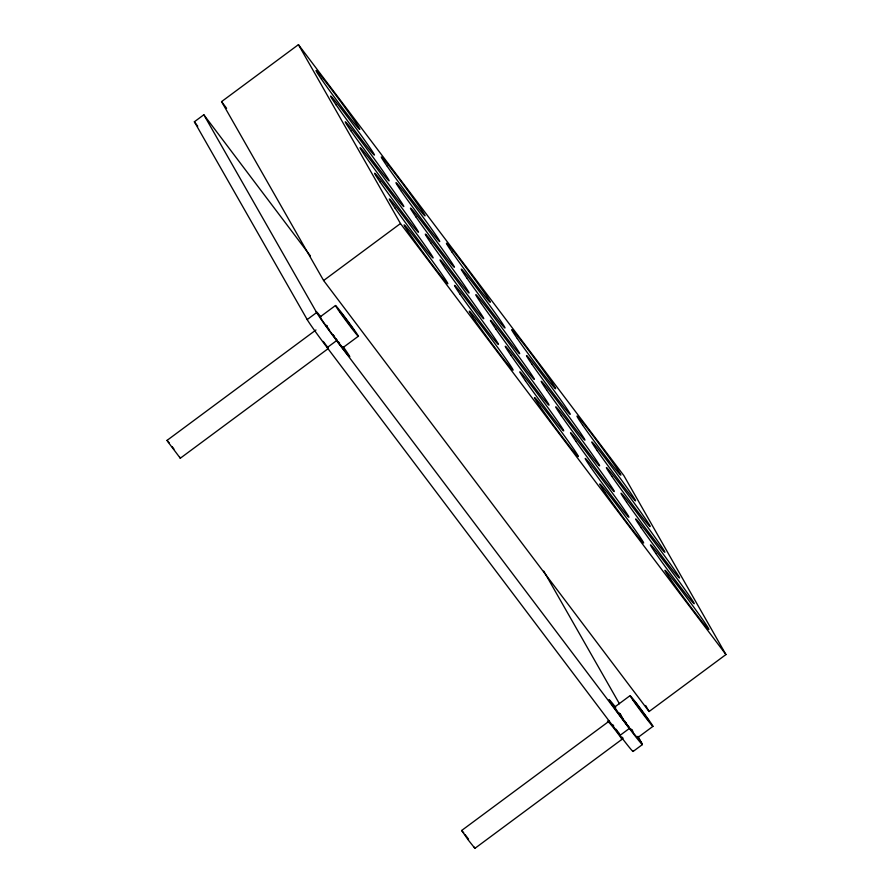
<?xml version="1.0" encoding="UTF-8"?>
<svg xmlns="http://www.w3.org/2000/svg" width="893" height="893" viewBox="0 0 893 893"><rect width="100%" height="100%" fill="white"/><g stroke="black" fill="none" stroke-linecap="round" stroke-linejoin="round"><path stroke-width="1.34" d="M632.657 750.578A28.051 0.915 53.4 0 1 620.01 735.397L327.173 347.611A28.051 0.915 53.4 0 1 307.192 319.571L194.373 121.783L203.827 114.773L310.362 255.856M221.564 101.623L298.429 44.65L623.894 475.656L725.942 654.558L649.077 711.531L323.612 280.525L221.564 101.623L226.599 108.287M323.612 280.525L400.466 223.551L298.429 44.65M307.192 319.571L316.647 312.561L203.827 114.773M320.129 316.903L335.5 305.506M328.088 348.683L180.308 458.232L167.817 441.689L167.058 440.372L315.955 329.986M327.173 347.611L336.628 340.601L633.461 733.845A28.051 0.915 53.4 0 0 642.402 744.572L633.048 751.504M342.934 347.656L358.305 336.259M614.73 707.022L630.101 695.625M622.678 738.801L474.909 848.35L468.01 839.666L461.659 830.49L609.439 720.941M620.01 735.397L629.465 728.387M637.535 737.774L652.906 726.377M619.039 712.904L623.615 719.858M632.757 731.334L630.625 728.889M167.058 440.372L169.19 442.805M461.659 830.49L463.791 832.935M326.537 325.342L327.273 326.191M338.648 342.142L339.53 342.867M619.809 713.708L620.535 714.545M622.231 737.227L622.99 738.109M336.025 338.771L337.141 340.133M619.809 713.775L620.97 715.215M630.413 728.867L632.657 731.434L631.998 730.005M328.066 347.768L323.233 341.427M332.989 334.83L334.618 336.951M627.79 725.462L628.929 726.958M617.867 731.646L619.575 733.89M465.208 834.743L468.546 839.174M400.466 223.551L725.942 654.558M194.373 121.783L197.733 126.226M625.413 722.303L626.618 723.91M333.268 335.199L334.44 336.761M616.058 729.224L617.264 730.842M172.226 446.746L173.956 449.056M624.732 721.097L625.859 722.638M612.62 724.502L613.714 726.031M622.588 718.139L619.664 713.831M328.01 327.932L329.361 329.852M631.864 730.039L632.49 731.043M326.391 325.476L327.005 326.436M474.15 847.033L474.909 848.35M179.549 456.915L180.308 458.232M645.639 705.492L649.077 711.531M543.748 571.107L619.418 703.762M637.993 736.334L642.402 744.572M608.189 722.426A11.687 0.603 52.1 0 1 614.217 728.71A11.687 0.603 52.1 0 1 621.45 739.259M342.666 347.02A19.144 0.625 53.4 0 1 331.069 332.698A19.144 0.625 53.4 0 1 320.643 317.316M637.267 737.138A19.144 0.625 53.4 0 1 625.669 722.817A19.144 0.625 53.4 0 1 615.244 707.435M629.364 728.465A28.051 0.915 53.4 0 1 610.499 702.244A28.051 0.915 53.4 0 1 615.701 707.379M637.993 737.54A28.051 0.915 53.4 0 1 642.011 743.646M343.336 346.908A28.051 0.915 53.4 0 1 345.758 352.367A28.051 0.915 53.4 0 1 321.804 320.308A28.051 0.915 53.4 0 1 320.855 316.825M341.919 313.677L339.72 311.367L354.086 330.399L341.919 313.677M636.519 703.796L634.32 701.485L648.686 720.517L636.519 703.796M338.514 310.306A19.144 0.625 53.4 0 0 357.803 335.846A19.144 0.625 53.4 0 0 344.408 316.49A19.144 0.625 53.4 0 0 338.514 310.306M633.115 700.425A19.144 0.625 53.4 0 0 652.403 725.964A19.144 0.625 53.4 0 0 638.997 706.62A19.144 0.625 53.4 0 0 633.115 700.425M626.573 502.123A36.814 1.206 53.4 0 0 663.666 551.238A36.814 1.206 53.4 0 0 637.903 514.022A36.814 1.206 53.4 0 0 626.573 502.123M561.306 415.691A36.814 1.206 53.4 0 0 598.399 464.806A36.814 1.206 53.4 0 0 572.636 427.591A36.814 1.206 53.4 0 0 561.306 415.691M430.783 242.84A36.814 1.206 53.4 0 0 467.865 291.955A36.814 1.206 53.4 0 0 442.102 254.739A36.814 1.206 53.4 0 0 430.783 242.84M445.451 268.559A36.814 1.206 53.4 0 0 482.533 317.674A36.814 1.206 53.4 0 0 456.769 280.458A36.814 1.206 53.4 0 0 445.451 268.559M380.184 182.127A36.814 1.206 53.4 0 0 417.277 231.242A36.814 1.206 53.4 0 0 391.514 194.027A36.814 1.206 53.4 0 0 380.184 182.127M641.241 527.841A36.814 1.206 53.4 0 0 678.334 576.956A36.814 1.206 53.4 0 0 652.571 539.74A36.814 1.206 53.4 0 0 641.241 527.841M496.039 329.26A36.814 1.206 53.4 0 0 533.132 378.375A36.814 1.206 53.4 0 0 507.369 341.159A36.814 1.206 53.4 0 0 496.039 329.26M365.516 156.409A36.814 1.206 53.4 0 0 402.598 205.524A36.814 1.206 53.4 0 0 376.835 168.308A36.814 1.206 53.4 0 0 365.516 156.409M611.906 476.404A36.814 1.206 53.4 0 0 648.988 525.508A36.814 1.206 53.4 0 0 623.225 488.292A36.814 1.206 53.4 0 0 611.906 476.404M546.639 389.973A36.814 1.206 53.4 0 0 583.721 439.088A36.814 1.206 53.4 0 0 557.958 401.872A36.814 1.206 53.4 0 0 546.639 389.973M481.372 303.542A36.814 1.206 53.4 0 0 518.465 352.657A36.814 1.206 53.4 0 0 492.702 315.441A36.814 1.206 53.4 0 0 481.372 303.542M416.105 217.122A36.814 1.206 53.4 0 0 453.197 266.226A36.814 1.206 53.4 0 0 427.434 229.01A36.814 1.206 53.4 0 0 416.105 217.122M350.837 130.691A36.814 1.206 53.4 0 0 387.93 179.806A36.814 1.206 53.4 0 0 362.167 142.59A36.814 1.206 53.4 0 0 350.837 130.691M597.238 450.675A36.814 1.206 53.4 0 0 634.32 499.79A36.814 1.206 53.4 0 0 608.557 462.574A36.814 1.206 53.4 0 0 597.238 450.675M531.971 364.255A36.814 1.206 53.4 0 0 569.053 413.359A36.814 1.206 53.4 0 0 543.29 376.154A36.814 1.206 53.4 0 0 531.971 364.255M466.704 277.823A36.814 1.206 53.4 0 0 503.786 326.938A36.814 1.206 53.4 0 0 478.023 289.723A36.814 1.206 53.4 0 0 466.704 277.823M401.437 191.392A36.814 1.206 53.4 0 0 438.519 240.507A36.814 1.206 53.4 0 0 412.756 203.291A36.814 1.206 53.4 0 0 401.437 191.392M336.17 104.972A36.814 1.206 53.4 0 0 373.263 154.076A36.814 1.206 53.4 0 0 347.5 116.871A36.814 1.206 53.4 0 0 336.17 104.972M582.56 424.956A36.814 1.206 53.4 0 0 619.653 474.071A36.814 1.206 53.4 0 0 593.89 436.856A36.814 1.206 53.4 0 0 582.56 424.956M517.293 338.525A36.814 1.206 53.4 0 0 554.386 387.64A36.814 1.206 53.4 0 0 528.623 350.424A36.814 1.206 53.4 0 0 517.293 338.525M452.025 252.105A36.814 1.206 53.4 0 0 489.118 301.22A36.814 1.206 53.4 0 0 463.355 264.004A36.814 1.206 53.4 0 0 452.025 252.105M386.769 165.674A36.814 1.206 53.4 0 0 423.851 214.789A36.814 1.206 53.4 0 0 398.088 177.573A36.814 1.206 53.4 0 0 386.769 165.674M321.502 79.243A36.814 1.206 53.4 0 0 358.584 128.358A36.814 1.206 53.4 0 0 332.821 91.142A36.814 1.206 53.4 0 0 321.502 79.243M575.985 441.41A36.814 1.206 53.4 0 0 613.067 490.525A36.814 1.206 53.4 0 0 587.304 453.309A36.814 1.206 53.4 0 0 575.985 441.41M510.718 354.99A36.814 1.206 53.4 0 0 547.8 404.105A36.814 1.206 53.4 0 0 522.037 366.889A36.814 1.206 53.4 0 0 510.718 354.99M655.92 553.56A36.814 1.206 53.4 0 0 693.001 602.675A36.814 1.206 53.4 0 0 667.238 565.459A36.814 1.206 53.4 0 0 655.92 553.56M590.653 467.139A36.814 1.206 53.4 0 0 627.734 516.243A36.814 1.206 53.4 0 0 601.971 479.039A36.814 1.206 53.4 0 0 590.653 467.139M525.385 380.708A36.814 1.206 53.4 0 0 562.478 429.823A36.814 1.206 53.4 0 0 536.715 392.607A36.814 1.206 53.4 0 0 525.385 380.708M460.118 294.277A36.814 1.206 53.4 0 0 497.211 343.392A36.814 1.206 53.4 0 0 471.448 306.176A36.814 1.206 53.4 0 0 460.118 294.277M394.851 207.857A36.814 1.206 53.4 0 0 431.944 256.961A36.814 1.206 53.4 0 0 406.181 219.756A36.814 1.206 53.4 0 0 394.851 207.857M670.587 579.289A36.814 1.206 53.4 0 0 707.68 628.393A36.814 1.206 53.4 0 0 681.917 591.177A36.814 1.206 53.4 0 0 670.587 579.289M605.32 492.858A36.814 1.206 53.4 0 0 642.413 541.973A36.814 1.206 53.4 0 0 616.65 504.757A36.814 1.206 53.4 0 0 605.32 492.858M540.053 406.427A36.814 1.206 53.4 0 0 577.146 455.542A36.814 1.206 53.4 0 0 551.383 418.326A36.814 1.206 53.4 0 0 540.053 406.427M474.797 320.007A36.814 1.206 53.4 0 0 511.879 369.11A36.814 1.206 53.4 0 0 486.116 331.895A36.814 1.206 53.4 0 0 474.797 320.007M409.53 233.575A36.814 1.206 53.4 0 0 446.612 282.69A36.814 1.206 53.4 0 0 420.849 245.475A36.814 1.206 53.4 0 0 409.53 233.575"/></g></svg>
